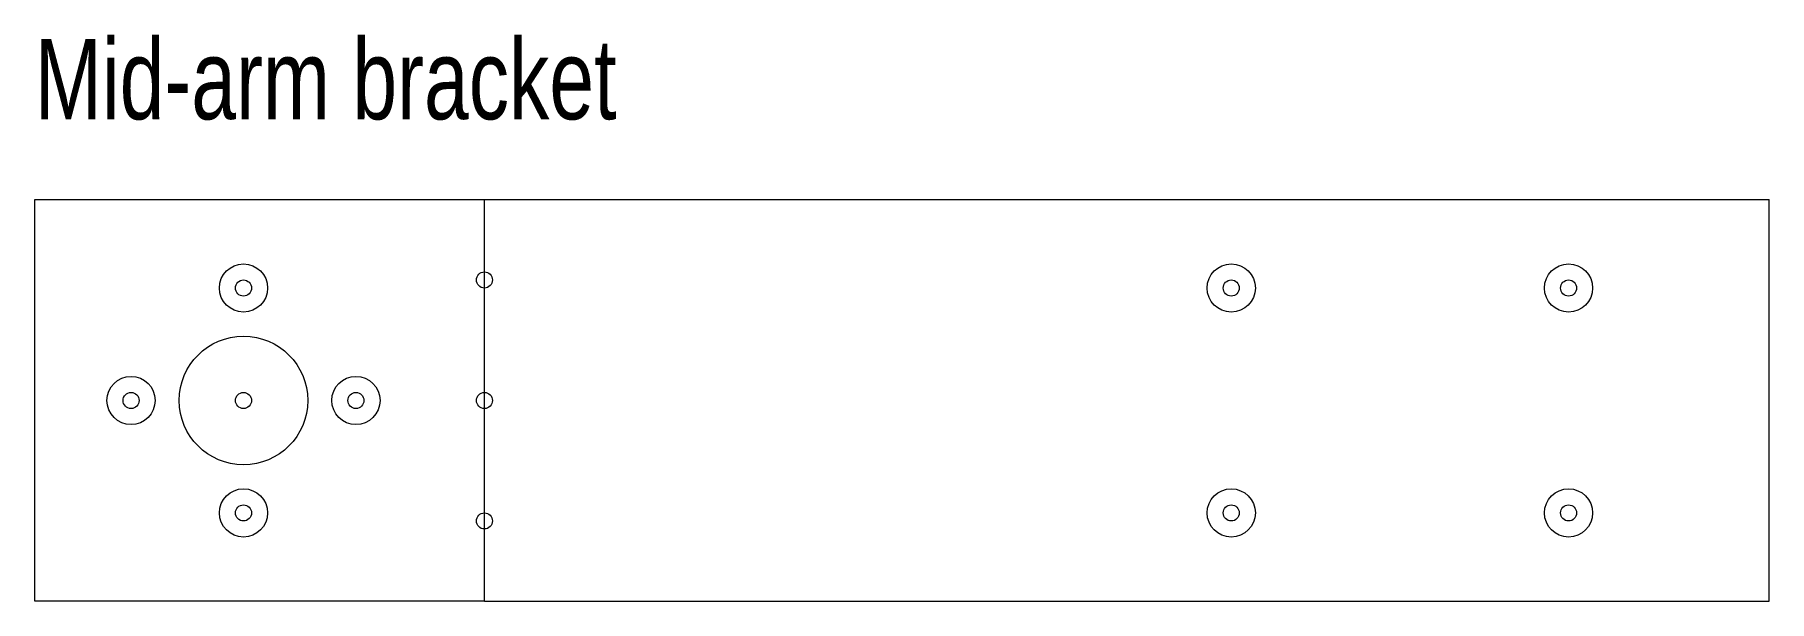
# Model space of a CAD drawing. Header units: millimetres. Extents: x 0 to 108, y 0 to 35.
import ezdxf

# ---------------------------------------------------------------- set-up
doc = ezdxf.new("R2010")
doc.units = ezdxf.units.MM
doc.linetypes.add('DASHED2', pattern=[9.525, 6.35, -3.175])
for name, color, linetype, lineweight in [('Drill', 5, 'CONTINUOUS', 13), ('Foldlines', 4, 'CONTINUOUS', 13), ('Guidelines', 3, 'DASHED2', 0), ('Measurements', 2, 'CONTINUOUS', 0), ('Outline', 7, 'CONTINUOUS', 13), ('Punches', 6, 'CONTINUOUS', 13)]:
    doc.layers.add(name, color=color, linetype=linetype, lineweight=lineweight)
doc.styles.get("Standard").update_dxf_attribs({"font": 'txt', "width": 0.75})

msp = doc.modelspace()

# ---------------------------------------------------------------- linework, layer by layer
at = {"layer": 'Drill'}
for centre, radius in [((13, 19.5), 1.5), ((74.5, 19.5), 1.5), ((95.5, 19.5), 1.5), ((13, 12.5), 4), ((6, 12.5), 1.5), ((20, 12.5), 1.5), ((13, 5.5), 1.5), ((74.5, 5.5), 1.5), ((95.5, 5.5), 1.5)]:
    msp.add_circle(centre, radius, dxfattribs=at)
at = {"layer": 'Foldlines'}
msp.add_line((28, 0), (28, 25), dxfattribs=at)
at = {"layer": 'Guidelines'}
for p, q in [((22, 0), (20, 0)), ((28, 0), (22, 0))]:
    msp.add_line(p, q, dxfattribs=at)
at = {"layer": 'Outline'}
for p, q in [((0, 0), (0, 25)), ((0, 25), (108, 25)), ((108, 0), (108, 25)), ((28, 0), (0, 0)), ((28, 0), (108, 0))]:
    msp.add_line(p, q, dxfattribs=at)
at = {"layer": 'Punches'}
for centre in [(13, 19.5), (28, 20), (74.5, 19.5), (95.5, 19.5), (6, 12.5), (13, 12.5), (20, 12.5), (28, 12.5), (13, 5.5), (28, 5), (74.5, 5.5), (95.5, 5.5)]:
    msp.add_circle(centre, 0.5, dxfattribs=at)

# ---------------------------------------------------------------- texts
at = {"layer": 'Measurements', "insert": (0, 35), "char_height": 5, "width": 100, "attachment_point": 1}
msp.add_mtext('Mid-arm bracket', dxfattribs=at)

doc.saveas('drawing.dxf')
